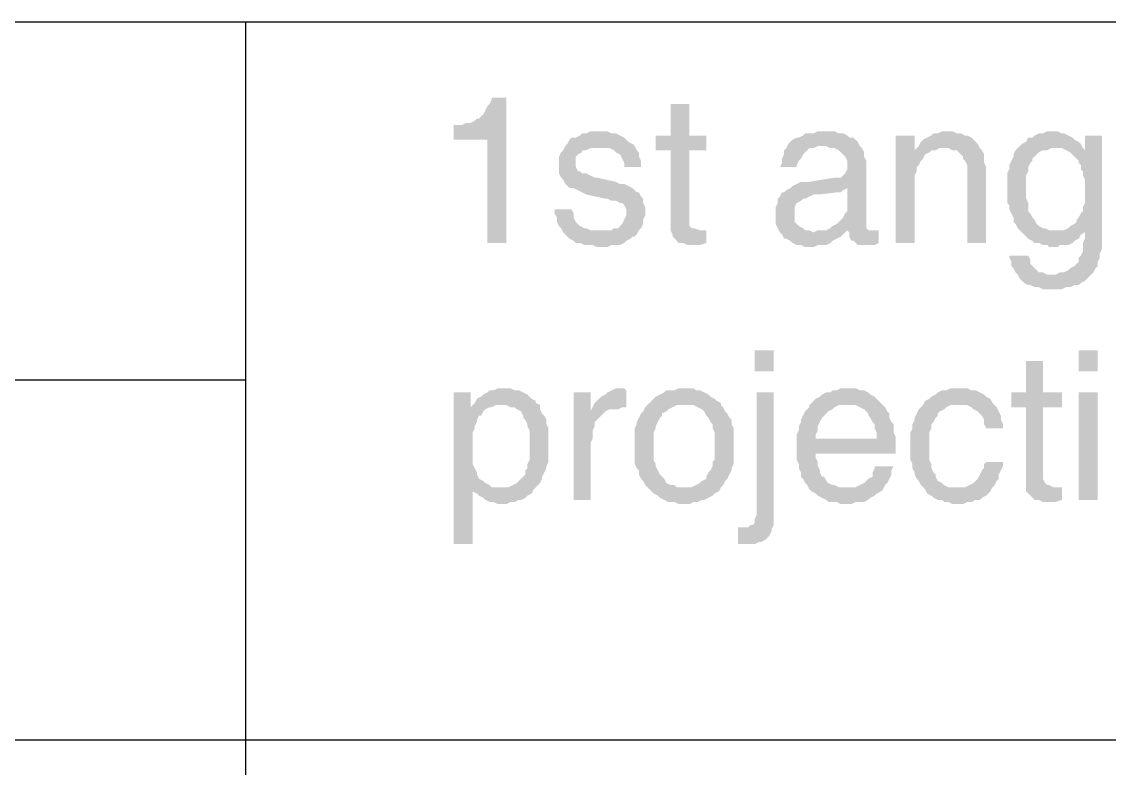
# Model space of a CAD drawing. Header units: millimetres. Extents: x 1233 to 2351, y 1180 to 1535.
# Drawn here: x 2242.26 to 2265.58, y 1256.97 to 1272.97 of the extents above; entities that cross this region are included whole.
import ezdxf

# ---------------------------------------------------------------- set-up
doc = ezdxf.new("R2010")
doc.units = ezdxf.units.MM

msp = doc.modelspace()

# ---------------------------------------------------------------- hatches: boundary and pattern name
at = {"transparency": 33554559}
for points in [[(2252.64897, 1271.34151), (2252.33304, 1271.34151), (2252.33304, 1271.29638), (2252.28791, 1271.20611), (2252.24278, 1271.16098), (2252.19764, 1271.07072), (2252.15251, 1270.98045), (2252.10738, 1270.93532), (2252.06225, 1270.89019), (2252.01712, 1270.89019), (2251.97198, 1270.84506), (2251.88172, 1270.79993), (2251.79145, 1270.79993), (2251.70119, 1270.75479), (2251.52066, 1270.75479), (2251.52066, 1270.43887), (2252.24278, 1270.43887), (2252.24278, 1268.22739), (2252.64897, 1268.22739)], [(2256.57546, 1271.20611), (2256.16928, 1271.20611), (2256.16928, 1270.52913), (2255.85335, 1270.52913), (2255.85335, 1270.21321), (2256.16928, 1270.21321), (2256.16928, 1268.49818), (2256.21441, 1268.40792), (2256.21441, 1268.36279), (2256.25954, 1268.31766), (2256.30467, 1268.27252), (2256.3498, 1268.22739), (2256.44007, 1268.22739), (2256.53033, 1268.18226), (2256.80113, 1268.18226), (2256.93652, 1268.22739), (2256.93652, 1268.49818), (2256.80113, 1268.49818), (2256.66573, 1268.54332), (2256.6206, 1268.54332), (2256.57546, 1268.58845), (2256.57546, 1270.21321), (2256.93652, 1270.21321), (2256.93652, 1270.52913), (2256.57546, 1270.52913)], [(2254.63478, 1270.6194), (2254.45425, 1270.6194), (2254.36399, 1270.57426), (2254.27372, 1270.57426), (2254.22859, 1270.52913), (2254.13833, 1270.484), (2254.04806, 1270.484), (2254.00293, 1270.43887), (2253.9578, 1270.3486), (2253.91267, 1270.30347), (2253.86753, 1270.21321), (2253.8224, 1270.16808), (2253.77727, 1270.07781), (2253.77727, 1269.71675), (2253.8224, 1269.62649), (2253.86753, 1269.58136), (2253.91267, 1269.49109), (2253.9578, 1269.44596), (2254.00293, 1269.40083), (2254.0932, 1269.40083), (2254.18346, 1269.3557), (2254.27372, 1269.31056), (2254.36399, 1269.26543), (2254.77018, 1269.17517), (2254.81531, 1269.17517), (2254.90557, 1269.13004), (2254.99584, 1269.13004), (2255.0861, 1269.0849), (2255.13124, 1269.0849), (2255.17637, 1269.03977), (2255.2215, 1268.94951), (2255.2215, 1268.81411), (2255.17637, 1268.72385), (2255.13124, 1268.63358), (2255.0861, 1268.58845), (2255.04097, 1268.54332), (2254.95071, 1268.54332), (2254.90557, 1268.49818), (2254.67991, 1268.49818), (2253.86753, 1268.45305), (2253.91267, 1268.40792), (2253.9578, 1268.36279), (2254.00293, 1268.31766), (2254.0932, 1268.27252), (2254.13833, 1268.22739), (2254.22859, 1268.22739), (2254.31886, 1268.18226), (2254.49938, 1268.18226), (2254.58965, 1268.13713), (2254.81531, 1268.13713), (2254.90557, 1268.18226), (2255.0861, 1268.18226), (2255.17637, 1268.22739), (2255.2215, 1268.27252), (2255.31176, 1268.31766), (2255.3569, 1268.36279), (2255.40203, 1268.36279), (2255.44716, 1268.40792), (2255.49229, 1268.49818), (2255.53742, 1268.54332), (2255.58256, 1268.63358), (2255.58256, 1268.72385), (2255.62769, 1268.81411), (2255.62769, 1268.90437), (2255.62769, 1268.99464), (2255.58256, 1269.0849), (2255.58256, 1269.17517), (2255.53742, 1269.2203), (2255.49229, 1269.31056), (2255.44716, 1269.31056), (2255.40203, 1269.3557), (2255.3569, 1269.40083), (2255.26663, 1269.44596), (2255.17637, 1269.49109), (2255.0861, 1269.49109), (2254.99584, 1269.53622), (2254.58965, 1269.62649), (2254.54452, 1269.62649), (2254.45425, 1269.67162), (2254.36399, 1269.71675), (2254.27372, 1269.71675), (2254.22859, 1269.76189), (2254.18346, 1269.76189), (2254.13833, 1269.85215), (2254.13833, 1270.07781), (2254.18346, 1270.12294), (2254.27372, 1270.16808), (2254.27372, 1270.21321), (2254.36399, 1270.21321), (2254.45425, 1270.25834), (2254.63478, 1270.25834), (2255.40203, 1270.30347), (2255.3569, 1270.3486), (2255.26663, 1270.39374), (2255.2215, 1270.43887), (2255.17637, 1270.484), (2255.0861, 1270.52913), (2254.99584, 1270.57426), (2254.90557, 1270.57426), (2254.81531, 1270.6194), (2254.72505, 1270.6194)], [(2259.50906, 1270.6194), (2259.32853, 1270.6194), (2259.23826, 1270.57426), (2259.05773, 1270.57426), (2259.0126, 1270.52913), (2258.92234, 1270.484), (2258.87721, 1270.484), (2258.78694, 1270.43887), (2258.74181, 1270.39374), (2258.69668, 1270.3486), (2258.65154, 1270.25834), (2258.60641, 1270.21321), (2258.60641, 1270.12294), (2258.56128, 1270.03268), (2258.56128, 1269.94241), (2258.51615, 1269.85215), (2258.87721, 1269.85215), (2258.87721, 1269.89728), (2258.92234, 1269.98755), (2258.96747, 1270.03268), (2259.0126, 1270.12294), (2259.05773, 1270.16808), (2259.10287, 1270.21321), (2259.148, 1270.25834), (2259.23826, 1270.25834), (2259.32853, 1270.30347), (2260.23117, 1270.30347), (2260.18604, 1270.39374), (2260.14091, 1270.43887), (2260.09577, 1270.484), (2260.00551, 1270.484), (2259.96038, 1270.52913), (2259.87011, 1270.57426), (2259.77985, 1270.57426), (2259.68958, 1270.6194), (2259.59932, 1270.6194)], [(2261.40461, 1270.52913), (2260.99842, 1270.52913), (2260.99842, 1268.22739), (2261.40461, 1268.22739), (2261.40461, 1269.44596), (2261.40461, 1269.67162), (2261.44974, 1269.76189), (2261.44974, 1269.85215), (2261.49487, 1269.89728), (2261.54, 1269.98755), (2261.58514, 1270.03268), (2261.58514, 1270.03268), (2261.63027, 1270.12294), (2261.72053, 1270.16808), (2261.40461, 1270.21321)], [(2262.12672, 1270.6194), (2261.99133, 1270.6194), (2261.90106, 1270.57426), (2261.8108, 1270.57426), (2261.76566, 1270.52913), (2261.6754, 1270.484), (2261.58514, 1270.43887), (2261.54, 1270.39374), (2261.49487, 1270.30347), (2261.40461, 1270.21321), (2261.72053, 1270.16808), (2261.76566, 1270.21321), (2261.85593, 1270.21321), (2261.94619, 1270.25834), (2262.8037, 1270.25834), (2262.75857, 1270.3486), (2262.71344, 1270.39374), (2262.66831, 1270.43887), (2262.62318, 1270.484), (2262.53291, 1270.52913), (2262.48778, 1270.52913), (2262.39752, 1270.57426), (2262.30725, 1270.57426), (2262.21699, 1270.6194)], [(2264.38333, 1270.6194), (2264.24793, 1270.6194), (2264.15767, 1270.57426), (2264.06741, 1270.57426), (2263.97714, 1270.52913), (2263.93201, 1270.484), (2263.84174, 1270.484), (2263.79661, 1270.39374), (2263.70635, 1270.3486), (2263.66122, 1270.30347), (2263.61608, 1270.25834), (2264.56386, 1270.25834), (2264.65412, 1270.21321), (2264.74439, 1270.16808), (2265.06031, 1270.21321), (2265.01518, 1270.25834), (2265.01518, 1270.25834), (2264.97005, 1270.3486), (2264.92492, 1270.39374), (2264.83465, 1270.43887), (2264.78952, 1270.484), (2264.69926, 1270.52913), (2264.60899, 1270.57426), (2264.56386, 1270.57426), (2264.4736, 1270.6194)], [(2265.42137, 1270.52913), (2265.06031, 1270.52913), (2265.06031, 1270.21321), (2264.74439, 1270.16808), (2264.78952, 1270.12294), (2264.83465, 1270.07781), (2264.92492, 1269.98755), (2264.92492, 1269.94241), (2264.97005, 1269.89728), (2264.97005, 1269.80702), (2265.01518, 1269.76189), (2265.01518, 1269.67162), (2265.06031, 1269.58136), (2265.06031, 1269.0849), (2265.01518, 1268.99464), (2265.01518, 1268.90437), (2264.97005, 1268.85924), (2264.92492, 1268.76898), (2264.87978, 1268.72385), (2264.87978, 1268.67871), (2264.83465, 1268.63358), (2264.74439, 1268.58845), (2264.69926, 1268.54332), (2264.60899, 1268.49818), (2264.42846, 1268.49818), (2265.06031, 1268.45305), (2265.06031, 1268.31766), (2265.01518, 1268.22739), (2265.01518, 1268.04686), (2264.97005, 1267.9566), (2264.92492, 1267.91147), (2264.92492, 1267.8212), (2264.87978, 1267.77607), (2264.83465, 1267.73094), (2264.74439, 1267.68581), (2264.69926, 1267.64067), (2264.60899, 1267.59554), (2264.51873, 1267.59554), (2264.42846, 1267.55041), (2264.3382, 1267.55041), (2265.19571, 1267.55041), (2265.24084, 1267.59554), (2265.28597, 1267.68581), (2265.33111, 1267.73094), (2265.33111, 1267.8212), (2265.37624, 1267.91147), (2265.37624, 1268.00173), (2265.42137, 1268.092), (2265.42137, 1268.36279)], [(2255.40203, 1270.30347), (2254.63478, 1270.25834), (2254.86044, 1270.25834), (2254.95071, 1270.21321), (2254.99584, 1270.16808), (2254.99584, 1270.16808), (2255.0861, 1270.12294), (2255.13124, 1270.03268), (2255.17637, 1269.94241), (2255.17637, 1269.85215), (2255.53742, 1269.85215), (2255.53742, 1269.98755), (2255.49229, 1270.07781), (2255.49229, 1270.16808), (2255.44716, 1270.21321)], [(2260.23117, 1270.30347), (2259.41879, 1270.30347), (2259.50906, 1270.30347), (2259.59932, 1270.25834), (2259.68958, 1270.25834), (2259.77985, 1270.21321), (2259.82498, 1270.16808), (2259.87011, 1270.12294), (2259.91525, 1270.07781), (2259.96038, 1269.98755), (2259.96038, 1269.80702), (2259.91525, 1269.71675), (2259.87011, 1269.67162), (2259.82498, 1269.62649), (2259.68958, 1269.62649), (2259.148, 1269.53622), (2258.96747, 1269.53622), (2258.87721, 1269.49109), (2258.78694, 1269.44596), (2258.74181, 1269.40083), (2259.96038, 1269.40083), (2259.96038, 1268.99464), (2259.96038, 1268.90437), (2259.91525, 1268.85924), (2259.87011, 1268.76898), (2259.82498, 1268.72385), (2259.73472, 1268.63358), (2259.73472, 1268.63358), (2259.64445, 1268.58845), (2259.59932, 1268.54332), (2259.50906, 1268.49818), (2259.32853, 1268.49818), (2259.23826, 1268.45305), (2258.51615, 1268.45305), (2258.56128, 1268.40792), (2258.60641, 1268.31766), (2258.65154, 1268.31766), (2258.74181, 1268.27252), (2258.78694, 1268.22739), (2258.87721, 1268.18226), (2258.96747, 1268.18226), (2259.05773, 1268.13713), (2259.23826, 1268.13713), (2259.32853, 1268.18226), (2259.50906, 1268.18226), (2259.59932, 1268.22739), (2259.64445, 1268.27252), (2259.73472, 1268.31766), (2259.82498, 1268.36279), (2259.87011, 1268.40792), (2259.91525, 1268.45305), (2259.96038, 1268.49818), (2260.4117, 1268.49818), (2260.36657, 1268.54332), (2260.36657, 1269.98755), (2260.32144, 1270.07781), (2260.32144, 1270.16808), (2260.2763, 1270.25834)], [(2262.8037, 1270.25834), (2262.03646, 1270.25834), (2262.12672, 1270.25834), (2262.21699, 1270.21321), (2262.30725, 1270.21321), (2262.35238, 1270.16808), (2262.39752, 1270.12294), (2262.44265, 1270.07781), (2262.44265, 1270.03268), (2262.48778, 1269.98755), (2262.53291, 1269.89728), (2262.53291, 1268.22739), (2262.9391, 1268.22739), (2262.9391, 1269.85215), (2262.89397, 1269.94241), (2262.89397, 1270.12294), (2262.84884, 1270.21321)], [(2263.61608, 1270.25834), (2263.57095, 1270.21321), (2263.52582, 1270.12294), (2263.52582, 1270.07781), (2263.48069, 1269.98755), (2263.43556, 1269.89728), (2263.43556, 1269.80702), (2263.39042, 1269.71675), (2263.39042, 1269.0849), (2263.43556, 1269.03977), (2263.43556, 1268.94951), (2263.48069, 1268.85924), (2263.52582, 1268.76898), (2263.52582, 1268.67871), (2263.57095, 1268.63358), (2263.61608, 1268.54332), (2263.66122, 1268.49818), (2263.70635, 1268.45305), (2263.79661, 1268.36279), (2263.84174, 1268.31766), (2263.93201, 1268.27252), (2263.97714, 1268.22739), (2264.06741, 1268.22739), (2264.15767, 1268.18226), (2264.24793, 1268.18226), (2264.29307, 1268.13713), (2264.4736, 1268.13713), (2264.51873, 1268.18226), (2264.69926, 1268.18226), (2264.78952, 1268.22739), (2264.83465, 1268.27252), (2264.92492, 1268.31766), (2264.97005, 1268.40792), (2265.06031, 1268.45305), (2265.06031, 1268.45305), (2264.42846, 1268.49818), (2264.29307, 1268.49818), (2264.2028, 1268.54332), (2264.15767, 1268.54332), (2264.06741, 1268.58845), (2264.02227, 1268.63358), (2263.97714, 1268.72385), (2263.93201, 1268.76898), (2263.88688, 1268.85924), (2263.84174, 1268.90437), (2263.84174, 1269.0849), (2263.79661, 1269.17517), (2263.79661, 1269.67162), (2263.84174, 1269.76189), (2263.84174, 1269.85215), (2263.88688, 1269.94241), (2263.93201, 1269.98755), (2263.93201, 1270.03268), (2263.97714, 1270.07781), (2264.02227, 1270.12294), (2264.06741, 1270.16808), (2264.15767, 1270.21321), (2264.24793, 1270.21321), (2264.3382, 1270.25834), (2264.42846, 1270.25834)], [(2258.74181, 1269.40083), (2258.65154, 1269.3557), (2258.60641, 1269.31056), (2258.56128, 1269.31056), (2258.51615, 1269.2203), (2258.47102, 1269.17517), (2258.47102, 1269.0849), (2258.42588, 1268.99464), (2258.42588, 1268.81411), (2258.42588, 1268.63358), (2258.47102, 1268.54332), (2258.51615, 1268.45305), (2259.23826, 1268.45305), (2259.148, 1268.49818), (2259.05773, 1268.49818), (2259.0126, 1268.54332), (2258.92234, 1268.58845), (2258.87721, 1268.63358), (2258.83207, 1268.67871), (2258.83207, 1268.99464), (2258.87721, 1269.0849), (2258.96747, 1269.13004), (2259.0126, 1269.17517), (2259.05773, 1269.17517), (2259.148, 1269.2203), (2259.23826, 1269.26543), (2259.37366, 1269.26543), (2259.73472, 1269.31056), (2259.82498, 1269.31056), (2259.87011, 1269.3557), (2259.96038, 1269.40083)], [(2254.04806, 1268.94951), (2253.68701, 1268.94951), (2253.68701, 1268.85924), (2253.73214, 1268.76898), (2253.73214, 1268.67871), (2253.77727, 1268.58845), (2253.8224, 1268.54332), (2253.86753, 1268.45305), (2254.67991, 1268.49818), (2254.45425, 1268.49818), (2254.36399, 1268.54332), (2254.31886, 1268.54332), (2254.22859, 1268.58845), (2254.18346, 1268.63358), (2254.13833, 1268.67871), (2254.0932, 1268.76898), (2254.0932, 1268.85924)], [(2260.4117, 1268.49818), (2259.96038, 1268.49818), (2260.00551, 1268.45305), (2260.50196, 1268.49818), (2260.45683, 1268.49818)], [(2260.63736, 1268.49818), (2260.50196, 1268.49818), (2260.00551, 1268.45305), (2260.00551, 1268.36279), (2260.05064, 1268.27252), (2260.09577, 1268.27252), (2260.14091, 1268.22739), (2260.18604, 1268.18226), (2260.5471, 1268.18226), (2260.63736, 1268.22739)], [(2263.84174, 1267.9566), (2263.43556, 1267.9566), (2263.43556, 1267.91147), (2263.48069, 1267.8212), (2263.48069, 1267.73094), (2263.52582, 1267.68581), (2263.57095, 1267.59554), (2263.61608, 1267.55041), (2263.66122, 1267.46014), (2263.70635, 1267.41501), (2263.75148, 1267.36988), (2263.84174, 1267.32475), (2263.88688, 1267.32475), (2263.97714, 1267.27962), (2264.06741, 1267.27962), (2264.15767, 1267.23448), (2264.56386, 1267.23448), (2264.65412, 1267.27962), (2264.74439, 1267.27962), (2264.83465, 1267.32475), (2264.92492, 1267.32475), (2264.97005, 1267.36988), (2265.06031, 1267.41501), (2265.10545, 1267.46014), (2265.15058, 1267.50528), (2265.19571, 1267.55041), (2264.24793, 1267.55041), (2264.15767, 1267.59554), (2264.06741, 1267.59554), (2264.02227, 1267.64067), (2263.97714, 1267.68581), (2263.88688, 1267.77607), (2263.88688, 1267.86633)], [(2258.38075, 1265.47433), (2258.38075, 1265.92565), (2257.97456, 1265.92565), (2257.97456, 1265.47433)], [(2265.33111, 1265.47433), (2265.33111, 1265.92565), (2264.92492, 1265.92565), (2264.92492, 1265.47433)], [(2264.15767, 1265.69999), (2263.79661, 1265.69999), (2263.79661, 1265.02301), (2263.48069, 1265.02301), (2263.48069, 1264.70708), (2263.79661, 1264.70708), (2263.79661, 1262.9018), (2263.84174, 1262.85666), (2263.88688, 1262.81153), (2263.93201, 1262.7664), (2263.97714, 1262.72127), (2264.06741, 1262.72127), (2264.15767, 1262.67613), (2264.42846, 1262.67613), (2264.56386, 1262.72127), (2264.56386, 1262.99206), (2264.38333, 1262.99206), (2264.29307, 1263.03719), (2264.24793, 1263.03719), (2264.2028, 1263.08232), (2264.15767, 1263.17259), (2264.15767, 1264.70708), (2264.56386, 1264.70708), (2264.56386, 1265.02301), (2264.15767, 1265.02301)], [(2252.5587, 1265.11327), (2252.46844, 1265.11327), (2252.37817, 1265.06814), (2252.28791, 1265.06814), (2252.24278, 1265.02301), (2252.15251, 1264.97788), (2252.10738, 1264.93274), (2252.01712, 1264.88761), (2251.97198, 1264.79735), (2251.92685, 1264.75221), (2251.88172, 1264.70708), (2252.33304, 1264.70708), (2252.42331, 1264.75221), (2252.51357, 1264.75221), (2253.28082, 1264.79735), (2253.28082, 1264.84248), (2253.19055, 1264.88761), (2253.14542, 1264.93274), (2253.10029, 1264.97788), (2253.01002, 1265.02301), (2252.91976, 1265.06814), (2252.82949, 1265.06814), (2252.73923, 1265.11327), (2252.64897, 1265.11327)], [(2255.0861, 1265.11327), (2254.99584, 1265.11327), (2254.90557, 1265.06814), (2254.81531, 1265.02301), (2254.77018, 1264.97788), (2254.67991, 1264.93274), (2254.63478, 1264.88761), (2254.54452, 1264.79735), (2254.54452, 1264.79735), (2254.49938, 1264.70708), (2255.2215, 1264.70708), (2255.2215, 1265.06814), (2255.17637, 1265.11327)], [(2256.44007, 1265.11327), (2256.3498, 1265.11327), (2256.25954, 1265.06814), (2256.07901, 1265.06814), (2256.03388, 1265.02301), (2255.94361, 1264.97788), (2255.85335, 1264.93274), (2255.80822, 1264.88761), (2255.76309, 1264.84248), (2255.67282, 1264.75221), (2255.67282, 1264.75221), (2255.62769, 1264.70708), (2255.58256, 1264.61682), (2255.53742, 1264.57169), (2255.49229, 1264.48142), (2255.44716, 1264.39116), (2255.44716, 1264.34602), (2255.40203, 1264.25576), (2255.40203, 1263.48851), (2255.44716, 1263.39825), (2255.49229, 1263.35312), (2255.49229, 1263.26285), (2255.53742, 1263.17259), (2255.58256, 1263.12746), (2255.62769, 1263.03719), (2255.67282, 1262.99206), (2256.44007, 1262.99206), (2256.30467, 1262.99206), (2256.25954, 1263.03719), (2256.16928, 1263.03719), (2256.07901, 1263.08232), (2256.03388, 1263.17259), (2255.98875, 1263.21772), (2255.94361, 1263.26285), (2255.89848, 1263.35312), (2255.85335, 1263.44338), (2255.85335, 1263.48851), (2255.80822, 1263.57878), (2255.80822, 1264.1655), (2255.85335, 1264.25576), (2255.85335, 1264.30089), (2255.89848, 1264.39116), (2255.94361, 1264.48142), (2255.98875, 1264.52655), (2255.98875, 1264.57169), (2256.07901, 1264.61682), (2256.12414, 1264.66195), (2256.21441, 1264.70708), (2256.30467, 1264.75221), (2256.44007, 1264.75221), (2257.25245, 1264.79735), (2257.16218, 1264.84248), (2257.11705, 1264.88761), (2257.02679, 1264.93274), (2256.98165, 1264.97788), (2256.89139, 1265.02301), (2256.80113, 1265.06814), (2256.71086, 1265.06814), (2256.66573, 1265.11327), (2256.57546, 1265.11327)], [(2259.96038, 1265.11327), (2259.82498, 1265.11327), (2259.73472, 1265.06814), (2259.64445, 1265.06814), (2259.59932, 1265.02301), (2259.50906, 1265.02301), (2259.41879, 1264.97788), (2259.37366, 1264.93274), (2259.2834, 1264.88761), (2259.23826, 1264.84248), (2259.148, 1264.75221), (2260.14091, 1264.75221), (2260.23117, 1264.70708), (2260.32144, 1264.66195), (2260.36657, 1264.61682), (2260.4117, 1264.57169), (2260.4117, 1264.52655), (2260.45683, 1264.48142), (2260.50196, 1264.39116), (2260.5471, 1264.34602), (2260.5471, 1264.25576), (2260.59223, 1264.1655), (2260.59223, 1264.0301), (2258.87721, 1264.0301), (2258.87721, 1263.57878), (2258.92234, 1263.48851), (2258.92234, 1263.39825), (2258.96747, 1263.30798), (2258.96747, 1263.21772), (2259.0126, 1263.17259), (2259.05773, 1263.08232), (2259.10287, 1263.03719), (2259.148, 1262.94693), (2259.96038, 1262.99206), (2259.77985, 1262.99206), (2259.68958, 1263.03719), (2259.64445, 1263.03719), (2259.55419, 1263.08232), (2259.50906, 1263.12746), (2259.46392, 1263.21772), (2259.41879, 1263.21772), (2259.37366, 1263.30798), (2259.37366, 1263.35312), (2259.32853, 1263.44338), (2259.32853, 1263.53365), (2259.2834, 1263.62391), (2259.2834, 1263.71417), (2260.99842, 1263.71417), (2260.99842, 1264.07523), (2260.95329, 1264.1655), (2260.95329, 1264.34602), (2260.90815, 1264.39116), (2260.86302, 1264.48142), (2260.86302, 1264.57169), (2260.81789, 1264.61682), (2260.77276, 1264.70708), (2260.72762, 1264.75221), (2260.68249, 1264.79735), (2260.59223, 1264.88761), (2260.5471, 1264.93274), (2260.45683, 1264.97788), (2260.4117, 1265.02301), (2260.32144, 1265.06814), (2260.23117, 1265.06814), (2260.14091, 1265.11327), (2260.05064, 1265.11327)], [(2262.35238, 1265.11327), (2262.17185, 1265.11327), (2262.08159, 1265.06814), (2261.99133, 1265.06814), (2261.90106, 1265.02301), (2261.85593, 1264.97788), (2261.76566, 1264.93274), (2261.72053, 1264.88761), (2261.63027, 1264.84248), (2261.58514, 1264.75221), (2262.53291, 1264.75221), (2262.62318, 1264.70708), (2262.66831, 1264.66195), (2262.75857, 1264.61682), (2262.8037, 1264.57169), (2262.84884, 1264.52655), (2262.89397, 1264.43629), (2262.89397, 1264.34602), (2262.9391, 1264.25576), (2263.30016, 1264.25576), (2263.30016, 1264.34602), (2263.25503, 1264.43629), (2263.25503, 1264.52655), (2263.20989, 1264.61682), (2263.16476, 1264.70708), (2263.11963, 1264.75221), (2263.0745, 1264.79735), (2263.02937, 1264.88761), (2263.02937, 1264.88761), (2262.9391, 1264.93274), (2262.89397, 1264.97788), (2262.8037, 1265.02301), (2262.71344, 1265.06814), (2262.62318, 1265.06814), (2262.53291, 1265.11327), (2262.44265, 1265.11327)], [(2251.88172, 1265.02301), (2251.52066, 1265.02301), (2251.52066, 1261.77349), (2251.92685, 1261.77349), (2251.92685, 1262.94693), (2252.51357, 1262.99206), (2252.33304, 1262.99206), (2252.28791, 1263.03719), (2252.19764, 1263.08232), (2252.15251, 1263.12746), (2252.06225, 1263.17259), (2252.01712, 1263.26285), (2252.01712, 1263.30798), (2251.97198, 1263.39825), (2251.92685, 1263.48851), (2251.92685, 1264.1655), (2251.97198, 1264.25576), (2251.97198, 1264.30089), (2252.01712, 1264.39116), (2252.01712, 1264.43629), (2252.06225, 1264.52655), (2252.10738, 1264.52655), (2252.15251, 1264.61682), (2252.19764, 1264.66195), (2252.28791, 1264.70708), (2251.88172, 1264.70708)], [(2254.45425, 1265.02301), (2254.0932, 1265.02301), (2254.0932, 1262.72127), (2254.45425, 1262.72127), (2254.45425, 1263.93984), (2254.49938, 1264.0301), (2254.49938, 1264.21063), (2254.54452, 1264.30089), (2254.54452, 1264.39116), (2254.58965, 1264.43629), (2254.63478, 1264.48142), (2254.67991, 1264.52655), (2254.72505, 1264.57169), (2254.77018, 1264.61682), (2254.45425, 1264.61682)], [(2258.38075, 1265.02301), (2258.01969, 1265.02301), (2258.01969, 1262.40534), (2257.97456, 1262.31508), (2257.97456, 1262.22481), (2257.92943, 1262.17968), (2257.8843, 1262.17968), (2257.83917, 1262.13455), (2257.6135, 1262.13455), (2257.6135, 1261.77349), (2257.97456, 1261.77349), (2258.06483, 1261.81862), (2258.10996, 1261.81862), (2258.20022, 1261.86376), (2258.24536, 1261.90889), (2258.29049, 1261.95402), (2258.33562, 1262.04428), (2258.33562, 1262.08942), (2258.38075, 1262.17968), (2258.38075, 1262.40534)], [(2265.33111, 1262.72127), (2265.33111, 1265.02301), (2264.92492, 1265.02301), (2264.92492, 1262.72127)], [(2253.28082, 1264.79735), (2252.51357, 1264.75221), (2252.64897, 1264.75221), (2252.73923, 1264.70708), (2252.82949, 1264.70708), (2252.87463, 1264.66195), (2252.96489, 1264.61682), (2253.01002, 1264.52655), (2253.01002, 1264.48142), (2253.05516, 1264.43629), (2253.10029, 1264.34602), (2253.10029, 1264.30089), (2253.14542, 1264.21063), (2253.14542, 1263.8947), (2253.14542, 1263.57878), (2253.10029, 1263.48851), (2253.10029, 1263.39825), (2253.05516, 1263.35312), (2253.05516, 1263.26285), (2253.01002, 1263.21772), (2252.96489, 1263.17259), (2252.91976, 1263.12746), (2252.87463, 1263.08232), (2252.78436, 1263.03719), (2252.6941, 1262.99206), (2252.51357, 1262.99206), (2251.92685, 1262.94693), (2251.92685, 1262.9018), (2252.01712, 1262.85666), (2252.06225, 1262.81153), (2252.15251, 1262.7664), (2252.19764, 1262.72127), (2252.28791, 1262.67613), (2252.37817, 1262.67613), (2252.46844, 1262.631), (2252.64897, 1262.631), (2252.73923, 1262.67613), (2252.82949, 1262.67613), (2252.91976, 1262.72127), (2252.96489, 1262.72127), (2253.05516, 1262.7664), (2253.10029, 1262.81153), (2253.19055, 1262.85666), (2253.23568, 1262.94693), (2253.28082, 1262.99206), (2253.32595, 1263.03719), (2253.37108, 1263.08232), (2253.41621, 1263.17259), (2253.41621, 1263.21772), (2253.46134, 1263.30798), (2253.50648, 1263.39825), (2253.50648, 1263.44338), (2253.55161, 1263.53365), (2253.55161, 1264.25576), (2253.50648, 1264.34602), (2253.50648, 1264.43629), (2253.46134, 1264.52655), (2253.41621, 1264.57169), (2253.37108, 1264.66195), (2253.37108, 1264.75221)], [(2254.49938, 1264.70708), (2254.45425, 1264.61682), (2254.77018, 1264.61682), (2254.86044, 1264.66195), (2255.04097, 1264.66195), (2255.13124, 1264.70708)], [(2257.25245, 1264.79735), (2256.44007, 1264.75221), (2256.66573, 1264.75221), (2256.75599, 1264.70708), (2256.84626, 1264.66195), (2256.89139, 1264.61682), (2256.93652, 1264.52655), (2256.98165, 1264.48142), (2257.02679, 1264.39116), (2257.07192, 1264.34602), (2257.07192, 1264.25576), (2257.11705, 1264.1655), (2257.11705, 1263.57878), (2257.07192, 1263.53365), (2257.07192, 1263.44338), (2257.02679, 1263.35312), (2256.98165, 1263.30798), (2256.93652, 1263.21772), (2256.93652, 1263.17259), (2256.84626, 1263.12746), (2256.80113, 1263.08232), (2256.71086, 1263.03719), (2256.6206, 1262.99206), (2255.67282, 1262.99206), (2255.76309, 1262.9018), (2255.80822, 1262.85666), (2255.89848, 1262.81153), (2255.94361, 1262.7664), (2256.03388, 1262.72127), (2256.12414, 1262.67613), (2256.25954, 1262.67613), (2256.3498, 1262.631), (2256.57546, 1262.631), (2256.66573, 1262.67613), (2256.75599, 1262.67613), (2256.84626, 1262.72127), (2256.89139, 1262.72127), (2256.98165, 1262.7664), (2257.07192, 1262.81153), (2257.11705, 1262.85666), (2257.20732, 1262.9018), (2257.25245, 1262.99206), (2257.25245, 1262.99206), (2257.29758, 1263.03719), (2257.34271, 1263.12746), (2257.38784, 1263.17259), (2257.43298, 1263.26285), (2257.47811, 1263.35312), (2257.47811, 1263.39825), (2257.52324, 1263.48851), (2257.52324, 1263.8947), (2257.52324, 1264.25576), (2257.47811, 1264.34602), (2257.47811, 1264.43629), (2257.43298, 1264.48142), (2257.38784, 1264.57169), (2257.34271, 1264.61682), (2257.29758, 1264.70708), (2257.25245, 1264.75221)], [(2259.148, 1264.75221), (2259.148, 1264.70708), (2259.10287, 1264.66195), (2259.05773, 1264.61682), (2259.0126, 1264.52655), (2258.96747, 1264.43629), (2258.96747, 1264.39116), (2258.92234, 1264.30089), (2258.92234, 1264.21063), (2258.87721, 1264.12036), (2258.87721, 1264.0301), (2259.2834, 1264.0301), (2259.2834, 1264.12036), (2259.32853, 1264.21063), (2259.32853, 1264.30089), (2259.37366, 1264.39116), (2259.41879, 1264.48142), (2259.46392, 1264.52655), (2259.50906, 1264.57169), (2259.55419, 1264.61682), (2259.64445, 1264.66195), (2259.68958, 1264.70708), (2259.77985, 1264.75221), (2259.96038, 1264.75221)], [(2261.58514, 1264.75221), (2261.54, 1264.70708), (2261.49487, 1264.66195), (2261.44974, 1264.57169), (2261.40461, 1264.48142), (2261.40461, 1264.43629), (2261.35948, 1264.34602), (2261.35948, 1264.25576), (2261.31434, 1264.1655), (2261.31434, 1263.57878), (2261.35948, 1263.48851), (2261.35948, 1263.39825), (2261.40461, 1263.30798), (2261.40461, 1263.26285), (2261.44974, 1263.17259), (2261.49487, 1263.12746), (2261.54, 1263.03719), (2261.58514, 1262.99206), (2262.35238, 1262.99206), (2262.12672, 1262.99206), (2262.03646, 1263.03719), (2261.99133, 1263.08232), (2261.90106, 1263.12746), (2261.85593, 1263.21772), (2261.85593, 1263.26285), (2261.8108, 1263.30798), (2261.76566, 1263.39825), (2261.76566, 1263.48851), (2261.72053, 1263.57878), (2261.72053, 1264.1655), (2261.76566, 1264.25576), (2261.76566, 1264.34602), (2261.8108, 1264.39116), (2261.85593, 1264.48142), (2261.90106, 1264.52655), (2261.90106, 1264.57169), (2261.94619, 1264.61682), (2262.03646, 1264.66195), (2262.08159, 1264.70708), (2262.17185, 1264.75221), (2262.35238, 1264.75221)], [(2263.30016, 1263.53365), (2262.9391, 1263.53365), (2262.89397, 1263.48851), (2262.89397, 1263.39825), (2262.84884, 1263.35312), (2262.8037, 1263.26285), (2262.75857, 1263.17259), (2262.71344, 1263.12746), (2262.66831, 1263.08232), (2262.57804, 1263.03719), (2262.48778, 1262.99206), (2261.58514, 1262.99206), (2261.63027, 1262.94693), (2261.6754, 1262.85666), (2261.76566, 1262.81153), (2261.8108, 1262.7664), (2261.90106, 1262.72127), (2261.99133, 1262.72127), (2262.03646, 1262.67613), (2262.12672, 1262.67613), (2262.21699, 1262.631), (2262.44265, 1262.631), (2262.53291, 1262.67613), (2262.62318, 1262.67613), (2262.71344, 1262.72127), (2262.8037, 1262.72127), (2262.84884, 1262.7664), (2262.9391, 1262.81153), (2262.98423, 1262.85666), (2263.02937, 1262.9018), (2263.0745, 1262.99206), (2263.11963, 1263.03719), (2263.16476, 1263.12746), (2263.20989, 1263.17259), (2263.20989, 1263.26285), (2263.25503, 1263.35312), (2263.30016, 1263.44338)], [(2260.95329, 1263.44338), (2260.5471, 1263.44338), (2260.5471, 1263.39825), (2260.50196, 1263.30798), (2260.50196, 1263.21772), (2260.4117, 1263.17259), (2260.36657, 1263.12746), (2260.32144, 1263.08232), (2260.23117, 1263.03719), (2260.14091, 1262.99206), (2259.96038, 1262.99206), (2259.148, 1262.94693), (2259.148, 1262.94693), (2259.19313, 1262.9018), (2259.2834, 1262.85666), (2259.32853, 1262.81153), (2259.41879, 1262.7664), (2259.50906, 1262.72127), (2259.55419, 1262.67613), (2259.73472, 1262.67613), (2259.82498, 1262.631), (2260.05064, 1262.631), (2260.14091, 1262.67613), (2260.32144, 1262.67613), (2260.4117, 1262.72127), (2260.45683, 1262.7664), (2260.5471, 1262.81153), (2260.59223, 1262.85666), (2260.68249, 1262.9018), (2260.72762, 1262.94693), (2260.77276, 1263.03719), (2260.81789, 1263.08232), (2260.86302, 1263.17259), (2260.90815, 1263.26285), (2260.90815, 1263.35312)]]:
    msp.add_hatch(color=256, dxfattribs=at).paths.add_polyline_path(points)

# ---------------------------------------------------------------- linework, layer by layer
for points in [[(1950.92215, 1272.96627), (2347.36003, 1272.96627)], [(2247.05258, 1272.96627), (2247.05258, 1242.18613)], [(1950.92215, 1265.2938), (2247.05258, 1265.2938)], [(1950.92215, 1257.5762), (2299.99261, 1257.5762)]]:
    msp.add_lwpolyline(points)

doc.saveas('drawing.dxf')
